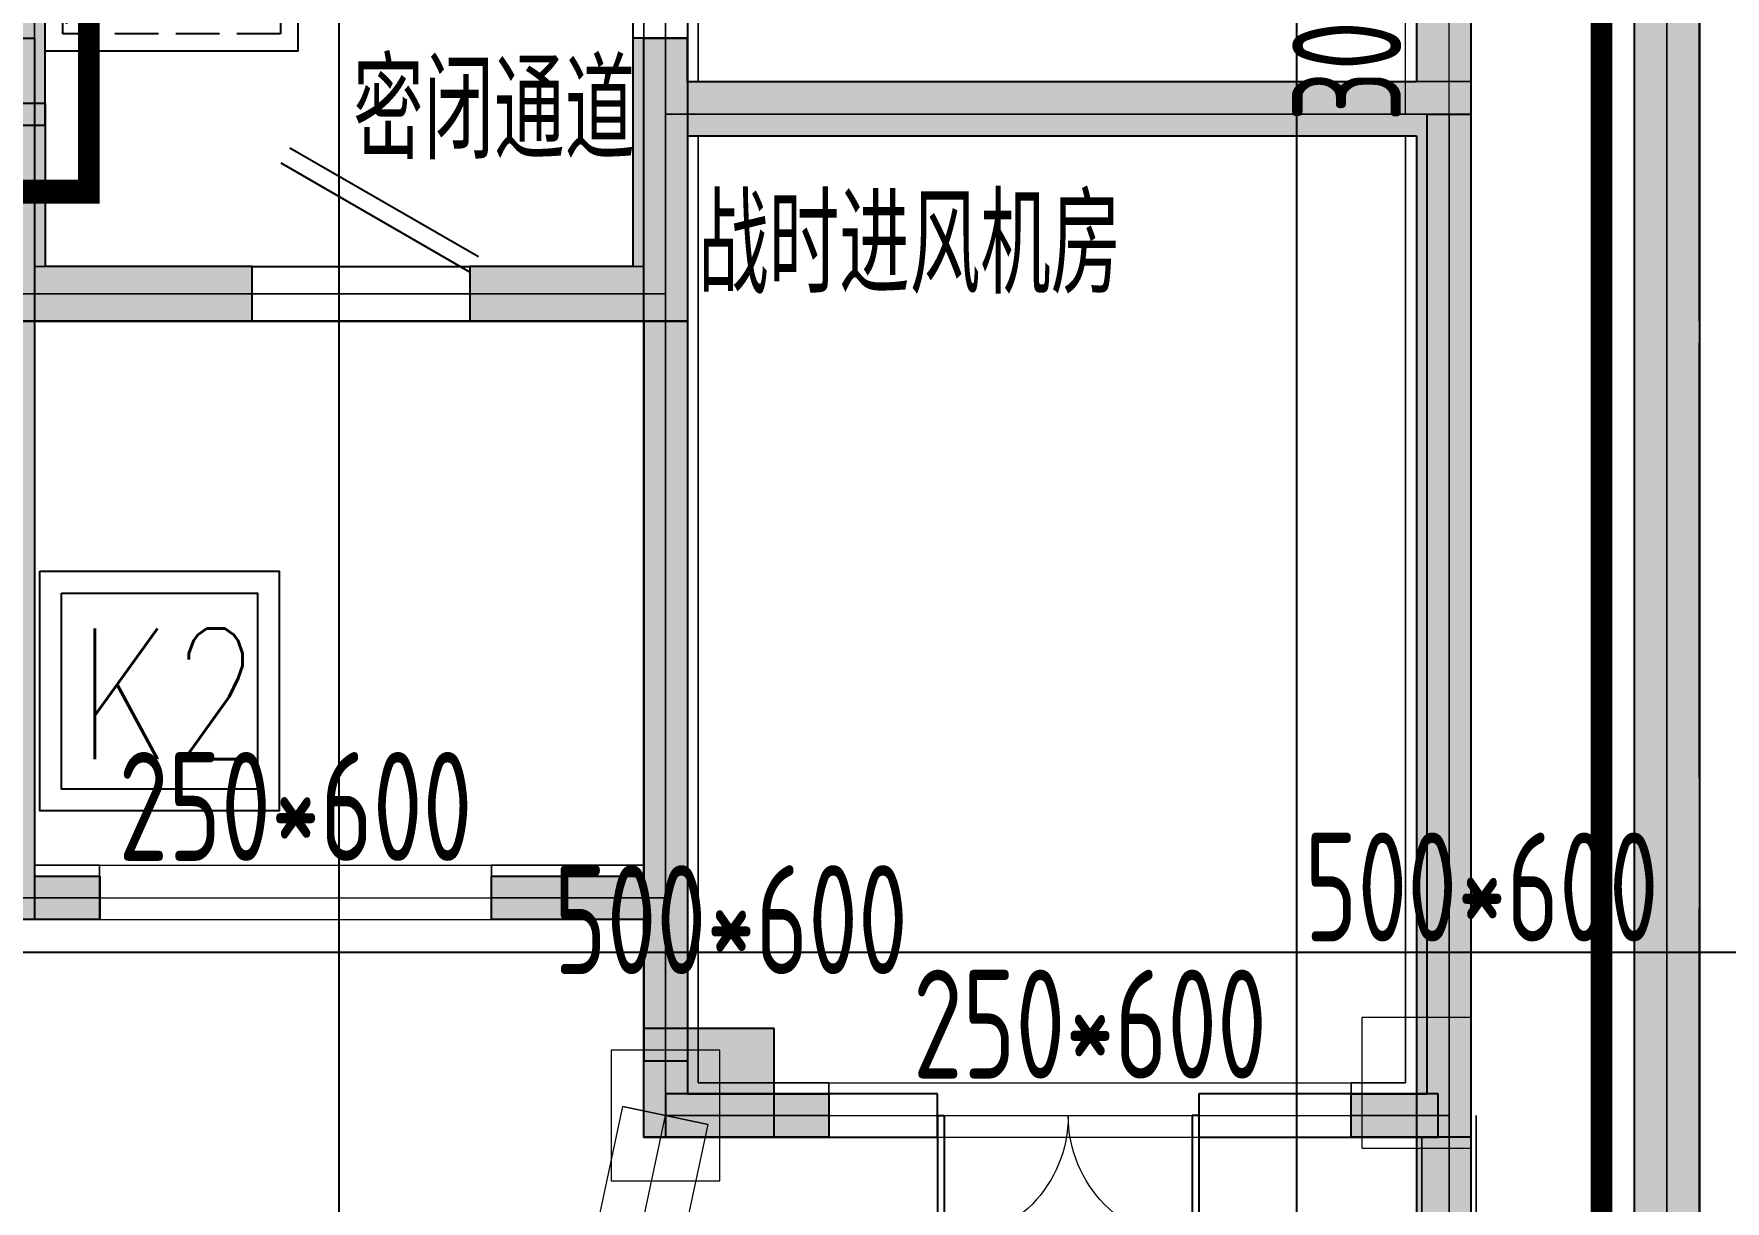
# Model space of a CAD drawing. Extents: x 369444 to 684549, y -549309 to 575337.
# Drawn here: x 597872 to 605643, y 449063 to 454426 of the extents above; entities that cross this region are included whole.
import ezdxf

# ---------------------------------------------------------------- set-up
doc = ezdxf.new("R2010")
doc.units = 0
doc.header["$LTSCALE"] = 1000
doc.header["$MEASUREMENT"] = 0
doc.linetypes.add('DASH', pattern=[0.35, 0.25, -0.1])
for name, color, linetype, lineweight, true_color in [('-1-0-1', 7, 'Continuous', 0, 0xc0c0c0), ('-1-1-2', 7, 'Continuous', 0, 0xc0c0c0), ('-2-0-1', 1, 'Continuous', 0, 0xff0000), ('-2-1-2', 9, 'Continuous', 0, 0x808080), ('1-6-1', 7, 'Continuous', 0, 0x55ff55), ('1-6-2', 7, 'Continuous', 0, 0x55ff55), ('11-6-1', 2, 'Continuous', 0, 0xffff00), ('11-6-2', 2, 'Continuous', 0, 0xffff00), ('11-6-5', 2, 'Continuous', 0, 0xffff00), ('12-6-1', 4, 'Continuous', 0, 0x00ffff), ('12-6-2', 4, 'Continuous', 0, 0x00ffff), ('12-6-5', 4, 'Continuous', 0, 0x00ffff)]:
    doc.layers.add(name, color=color, linetype=linetype, lineweight=lineweight, true_color=true_color)
for name, color, linetype in [('A-WALL-HATCH', 8, 'Continuous'), ('AIRD-PLUM', 122, 'Continuous'), ('COLUMN', 9, 'Continuous'), ('DOTE', 1, 'Continuous'), ('HS-A-轮廓线-地下室', 3, 'DASH'), ('PUB_HATCH', 8, 'Continuous'), ('SURFACE', 6, 'Continuous'), ('WALL', 9, 'Continuous'), ('WINDOW', 4, 'Continuous'), ('二期轮廓线', 8, 'DASH'), ('填充', 8, 'Continuous'), ('文字', 2, 'Continuous'), ('砼墙', 151, 'Continuous'), ('车库集水坑', 60, 'Continuous'), ('防火分区线', 7, 'Continuous')]:
    doc.layers.add(name, color=color, linetype=linetype)
doc.styles.add('_HZTXT', font='txt.shx', dxfattribs={"width": 0.8, "bigfont": 'HZTXT.shx'})
doc.styles.add('_TCH_DIM', font='SIMPLEX', dxfattribs={"bigfont": 'GBCBIG'})
doc.styles.add('yjkcad', font='yjkeng.shx', dxfattribs={"width": 0.7, "height": 250, "bigfont": 'yjkchn.shx'})
doc.styles.add('说明', font='TSSDENG', dxfattribs={"width": 0.7, "bigfont": 'HZTXT'})

# ---------------------------------------------------------------- blocks, each defined once
blk = doc.blocks.new('$DorLib2D$00000179')
at = {"color": 0}
for p, q in [((-0.54, 0.1693), (0.326, 0.6693)), ((-0.5, 0.1), (0.366, 0.6))]:
    blk.add_line(p, q, dxfattribs=at)
blk = doc.blocks.new('$DorLib2D$00000002')
for p, q in [((-0.5, 0), (-0.5, 0.4875)), ((-0.475, 0.4875), (-0.5, 0.4875)), ((-0.475, 0), (-0.475, 0.4875)), ((0.475, 0), (0.475, 0.4875)), ((0.475, 0.4875), (0.5, 0.4875)), ((0.5, 0), (0.5, 0.4875)), ((-0.5, 0), (-0.475, 0)), ((0.5, 0), (0.475, 0))]:
    blk.add_line(p, q)
at = {"lineweight": 13}
for centre, start, end in [((-0.4875, 0), 0, 88.53072), ((0.4875, 0), 91.46928, 180)]:
    blk.add_arc(centre, 0.4875, start, end, dxfattribs=at)
blk = doc.blocks.new('JSK1000')
at = {"layer": 'AIRD-PLUM'}
h = blk.add_hatch(dxfattribs=at)
h.set_pattern_fill('DOTS', color=8, scale=80, style=0)
h.set_pattern_definition([(0, (-20, -20), (63.5, 127), [0, -127])])
h.paths.add_polyline_path([(80, 1080), (80, 80), (321, 803.3), (1080, 1080)])
at = {"layer": 'AIRD-PLUM', "ltscale": 0.25}
blk.add_lwpolyline([(0, 0), (1160, 0), (1160, 1160), (0, 1160)], close=True, dxfattribs=at)
at = {"layer": 'AIRD-PLUM', "color": 8, "linetype": 'DASH', "ltscale": 0.8}
blk.add_lwpolyline([(80, 80), (1080, 80), (1080, 1080), (80, 1080)], close=True, dxfattribs=at)
blk.add_lwpolyline([(80, 80), (321, 803.3), (1080, 1080)], dxfattribs=at)
blk = doc.blocks.new('A$C69B9310D')
at = {"layer": 'AIRD-PLUM', "xscale": -1, "rotation": 90}
blk.add_blockref('JSK1000', (1160, 1160), dxfattribs=at)
at = {"layer": '文字', "style": '说明', "width": 0.7}
blk.add_text('坑1', height=495, dxfattribs=at).set_placement((302.3, 349.9))

msp = doc.modelspace()

# ---------------------------------------------------------------- hatches: boundary and pattern name
at = {"layer": 'A-WALL-HATCH'}
msp.add_hatch(color=256, dxfattribs=at).paths.add_polyline_path([(600673.3, 449357), (601273.3, 449357), (601273.3, 449857), (600673.3, 449857)])
at = {"layer": 'PUB_HATCH'}
for points in [[(605524.6, 460257), (605224.6, 459957), (605224.6, 446457), (605524.6, 445957)], [(604474.6, 458957), (604224.6, 458707), (604224.6, 454207), (604274.6, 454077), (604474.6, 454057)], [(597924.6, 454007), (597924.6, 454507), (597624.6, 454507), (597624.6, 454257)], [(600874.6, 454207), (600874.6, 454407.1), (600624.6, 454407.1), (600624.6, 454057), (600824.6, 454077)], [(594024.6, 454257), (593774.6, 454007), (597924.6, 454007), (597624.6, 454257)], [(600824.6, 454077), (600874.6, 453957), (604224.6, 453957), (604274.6, 454077), (604224.6, 454207), (600874.6, 454207)], [(597674.6, 454107), (597674.6, 453107), (597924.6, 453357), (597924.6, 454107)], [(600824.6, 454077), (600624.6, 454057), (600624.6, 453357), (600874.6, 453107), (600874.6, 453957)], [(604274.6, 454077), (604224.6, 453957), (604224.6, 448007), (604474.6, 447757), (604474.6, 454057)], [(597674.6, 453107), (598874.6, 453107), (598874.6, 453357), (597924.6, 453357)], [(600624.6, 453357), (599874.6, 453357), (599874.6, 453107), (600874.6, 453107)]]:
    msp.add_hatch(color=256, dxfattribs=at).paths.add_polyline_path(points)
at = {"layer": 'SURFACE'}
h = msp.add_hatch(color=8, dxfattribs=at)
h.dxf.hatch_style = 1
h.paths.add_polyline_path([(597674.5, 450557), (597674.5, 454407), (597874.5, 454407), (597874.5, 450557), (598174.5, 450557), (598174.5, 450357), (597874.5, 450357), (597474.5, 450357), (597474.5, 450557)])
h = msp.add_hatch(color=8, dxfattribs=at)
h.dxf.hatch_style = 1
h.paths.add_polyline_path([(600674.5, 450557), (600674.5, 454407), (600874.5, 454407), (600874.5, 450557), (600874.5, 449557), (601524.5, 449557), (601524.5, 449357), (600674.5, 449357), (600674.5, 450357), (599974.5, 450357), (599974.5, 450557)])
h = msp.add_hatch(color=8, dxfattribs=at)
h.dxf.hatch_style = 1
h.paths.add_polyline_path([(604274.5, 449557), (604274.5, 454057), (604474.5, 454057), (604474.5, 449357), (603924.5, 449357), (603924.5, 449557)])

# ---------------------------------------------------------------- linework, layer by layer
at = {"layer": '-1-0-1', "color": 0}
for p in [(600774.3, 454056.9, -3600), (604374.3, 454056.9, -3600), (604374.3, 453406.9, -3600), (600774.3, 453232.2, -3600), (598174.3, 450456.9, -3600), (599974.3, 450456.9, -3600), (600774.3, 450456.9, -3600), (600774.3, 449456.9, -3600), (601524.3, 449456.9, -3600), (603924.3, 449456.9, -3600), (604374.3, 449456.9, -3600)]:
    msp.add_point(p, dxfattribs=at)
at = {"layer": '-1-1-2', "color": 0}
for p, q in [((600774.3, 454056.9, -3600), (600774.3, 454056.9)), ((604374.3, 454056.9, -3600), (604374.3, 454056.9)), ((604374.3, 453406.9, -3600), (604374.3, 453406.9)), ((600774.3, 453232.2, -3600), (600774.3, 453232.2)), ((598174.3, 450456.9, -3600), (598174.3, 450456.9)), ((599974.3, 450456.9, -3600), (599974.3, 450456.9)), ((600774.3, 450456.9, -3600), (600774.3, 450456.9)), ((600774.3, 449456.9, -3600), (600774.3, 449456.9)), ((601524.3, 449456.9, -3600), (601524.3, 449456.9)), ((603924.3, 449456.9, -3600), (603924.3, 449456.9)), ((604374.3, 449456.9, -3600), (604374.3, 449456.9))]:
    msp.add_line(p, q, dxfattribs=at)
at = {"layer": '-2-0-1', "color": 0}
for p, q in [((605374.3, 446207.2, -3600), (605374.3, 460107.2, -3600)), ((600774.3, 454056.9, -3600), (600774.3, 455606.9, -3600)), ((604374.3, 454056.9, -3600), (604374.3, 455606.9, -3600)), ((600774.3, 454056.9, -3600), (604374.3, 454056.9, -3600)), ((600774.3, 453232.2, -3600), (600774.3, 454056.9, -3600)), ((604374.3, 453406.9, -3600), (604374.3, 454056.9, -3600)), ((604374.3, 449456.9, -3600), (604374.3, 453406.9, -3600)), ((597774.3, 453232.2, -3600), (600774.3, 453232.2, -3600)), ((600774.3, 450456.9, -3600), (600774.3, 453232.2, -3600)), ((597774.3, 450456.9, -3600), (598174.3, 450456.9, -3600)), ((598174.3, 450456.9, -3600), (599974.3, 450456.9, -3600)), ((599974.3, 450456.9, -3600), (600774.3, 450456.9, -3600)), ((600774.3, 449456.9, -3600), (600774.3, 450456.9, -3600)), ((600081.4, 446207.2, -3600), (600774.3, 449456.9, -3600)), ((600774.3, 449456.9, -3600), (601524.3, 449456.9, -3600)), ((601524.3, 449456.9, -3600), (603924.3, 449456.9, -3600)), ((603924.3, 449456.9, -3600), (604374.3, 449456.9, -3600)), ((604374.3, 447882.2, -3600), (604374.3, 449456.9, -3600))]:
    msp.add_line(p, q, dxfattribs=at)
at = {"layer": '-2-1-2', "color": 0}
for p, q in [((605374.3, 446207.2), (605374.3, 460107.2)), ((600774.3, 454056.9), (600774.3, 455606.9)), ((604374.3, 454056.9), (604374.3, 455606.9)), ((600774.3, 454056.9), (604374.3, 454056.9)), ((600774.3, 453232.2), (600774.3, 454056.9)), ((604374.3, 453406.9), (604374.3, 454056.9)), ((604374.3, 449456.9), (604374.3, 453406.9)), ((597774.3, 453232.2), (600774.3, 453232.2)), ((600774.3, 450456.9), (600774.3, 453232.2)), ((597774.3, 450456.9), (598174.3, 450456.9)), ((598174.3, 450456.9), (599974.3, 450456.9)), ((599974.3, 450456.9), (600774.3, 450456.9)), ((600774.3, 449456.9), (600774.3, 450456.9)), ((600081.4, 446207.2), (600774.3, 449456.9)), ((600774.3, 449456.9), (601524.3, 449456.9)), ((601524.3, 449456.9), (603924.3, 449456.9)), ((603924.3, 449456.9), (604374.3, 449456.9)), ((604374.3, 447882.2), (604374.3, 449456.9))]:
    msp.add_line(p, q, dxfattribs=at)
at = {"layer": '1-6-1', "color": 0}
for p, q in [((605524.3, 460257.2), (605524.3, 446207.2)), ((605524.3, 446207.2, -3600), (605524.3, 460257.2, -3600)), ((605224.3, 459957.2, -3600), (605224.3, 446457.2, -3600)), ((605224.3, 446457.2), (605224.3, 459957.2)), ((600924.3, 455756.9), (600924.3, 454206.9)), ((600924.3, 454206.9, -3600), (600924.3, 455756.9, -3600)), ((597874.3, 455506.9), (597874.3, 454132.2)), ((597874.3, 454132.2, -3600), (597874.3, 455506.9, -3600)), ((600674.3, 455506.9, -3600), (600674.3, 454056.9, -3600)), ((600674.3, 454056.9), (600674.3, 455506.9)), ((600924.3, 454206.9, -3600), (600924.3, 454206.9)), ((604474.3, 454206.9, -3600), (600924.3, 454206.9, -3600)), ((600924.3, 454206.9), (604474.3, 454206.9)), ((600924.3, 454206.9), (600924.3, 454206.9, -3600)), ((604474.3, 454206.9), (604474.3, 454206.9, -3600)), ((604474.3, 454206.9), (604474.3, 453406.9)), ((604474.3, 454206.9, -3600), (604474.3, 454206.9)), ((604474.3, 453406.9, -3600), (604474.3, 454206.9, -3600)), ((597874.3, 454132.2), (597874.3, 454132.2, -3600)), ((597874.3, 454132.2), (597874.3, 453357.2)), ((597874.3, 454132.2, -3600), (597874.3, 454132.2)), ((597874.3, 453357.2, -3600), (597874.3, 454132.2, -3600)), ((600674.3, 454056.9, -3600), (600674.3, 454056.9)), ((600674.3, 454056.9, -3600), (600674.3, 453357.2, -3600)), ((600674.3, 454056.9), (600674.3, 454056.9, -3600)), ((600674.3, 453357.2), (600674.3, 454056.9)), ((600924.3, 453956.9), (600924.3, 453956.9, -3600)), ((604174.3, 453956.9), (600924.3, 453956.9)), ((600924.3, 453956.9, -3600), (604174.3, 453956.9, -3600)), ((600924.3, 453956.9), (600924.3, 453232.2)), ((600924.3, 453956.9, -3600), (600924.3, 453956.9)), ((600924.3, 453232.2, -3600), (600924.3, 453956.9, -3600)), ((604174.3, 453956.9, -3600), (604174.3, 453956.9)), ((604174.3, 453956.9, -3600), (604174.3, 453406.9, -3600)), ((604174.3, 453956.9), (604174.3, 453956.9, -3600)), ((604174.3, 453406.9), (604174.3, 453956.9)), ((604174.3, 453406.9, -3600), (604174.3, 453406.9)), ((604174.3, 453406.9, -3600), (604174.3, 449606.9, -3600)), ((604174.3, 453406.9), (604174.3, 453406.9, -3600)), ((604174.3, 449606.9), (604174.3, 453406.9)), ((604474.3, 453406.9), (604474.3, 453406.9, -3600)), ((604474.3, 453406.9), (604474.3, 449456.9)), ((604474.3, 453406.9, -3600), (604474.3, 453406.9)), ((604474.3, 449456.9, -3600), (604474.3, 453406.9, -3600)), ((597874.3, 453357.2, -3600), (597874.3, 453357.2)), ((600674.3, 453357.2, -3600), (597874.3, 453357.2, -3600)), ((597874.3, 453357.2), (600674.3, 453357.2)), ((597874.3, 453357.2), (597874.3, 453357.2, -3600)), ((600674.3, 453357.2), (600674.3, 453357.2, -3600)), ((600674.3, 453357.2, -3600), (600674.3, 453357.2)), ((600924.3, 453232.2), (600924.3, 453232.2, -3600)), ((600924.3, 453232.2, -5100), (600924.3, 450456.9, -5100)), ((600924.3, 453232.2, -8700), (600924.3, 453232.2, -5100)), ((600924.3, 450456.9, -8700), (600924.3, 453232.2, -8700)), ((597874.3, 453107.2), (597874.3, 453107.2, -3600)), ((600674.3, 453107.2), (597874.3, 453107.2)), ((597874.3, 453107.2, -3600), (600674.3, 453107.2, -3600)), ((597874.3, 453107.2), (597874.3, 450606.9)), ((597874.3, 453107.2, -3600), (597874.3, 453107.2)), ((597874.3, 450606.9, -3600), (597874.3, 453107.2, -3600)), ((600674.3, 453107.2, -3600), (600674.3, 453107.2)), ((600674.3, 453107.2, -8700), (600674.3, 450606.9, -8700)), ((600674.3, 453107.2, -5100), (600674.3, 453107.2, -8700)), ((600674.3, 450606.9, -5100), (600674.3, 453107.2, -5100)), ((597874.3, 450606.9), (597874.3, 450606.9, -3600)), ((597874.3, 450606.9, -3600), (597874.3, 450606.9)), ((598174.3, 450606.9, -3600), (597874.3, 450606.9, -3600)), ((597874.3, 450606.9), (598174.3, 450606.9)), ((598174.3, 450606.9), (598174.3, 450606.9, -3600)), ((598174.3, 450606.9, -3600), (598174.3, 450606.9)), ((598174.3, 450356.9, -3600), (598174.3, 450606.9, -3600)), ((598174.3, 450606.9), (598174.3, 450356.9)), ((599974.3, 450606.9, -3600), (599974.3, 450606.9)), ((600674.3, 450606.9, -3600), (599974.3, 450606.9, -3600)), ((599974.3, 450606.9), (600674.3, 450606.9)), ((599974.3, 450606.9, -3600), (599974.3, 450356.9, -3600)), ((599974.3, 450606.9), (599974.3, 450606.9, -3600)), ((599974.3, 450356.9), (599974.3, 450606.9)), ((600674.3, 450606.9, -8700), (600674.3, 450606.9, -5100)), ((600674.3, 450606.9), (600674.3, 450606.9, -3600)), ((600924.3, 450456.9, -5100), (600924.3, 450456.9, -8700)), ((600924.3, 450456.9), (600924.3, 449606.9)), ((600924.3, 450456.9, -3600), (600924.3, 450456.9)), ((600924.3, 449606.9, -3600), (600924.3, 450456.9, -3600)), ((598174.3, 450356.9), (597774.3, 450356.9)), ((597774.3, 450356.9, -3600), (598174.3, 450356.9, -3600)), ((598174.3, 450356.9, -3600), (598174.3, 450356.9)), ((598174.3, 450356.9), (598174.3, 450356.9, -3600)), ((599974.3, 450356.9), (599974.3, 450356.9, -3600)), ((600674.3, 450356.9), (599974.3, 450356.9)), ((599974.3, 450356.9, -3600), (600674.3, 450356.9, -3600)), ((599974.3, 450356.9, -3600), (599974.3, 450356.9)), ((600674.3, 450356.9, -3600), (600674.3, 449356.9, -3600)), ((600674.3, 450356.9), (600674.3, 450356.9, -3600)), ((600674.3, 449356.9), (600674.3, 450356.9)), ((600674.3, 450356.9, -3600), (600674.3, 450356.9)), ((600924.3, 449606.9), (600924.3, 449606.9, -3600)), ((600924.3, 449606.9, -3600), (600924.3, 449606.9)), ((601524.3, 449606.9, -3600), (600924.3, 449606.9, -3600)), ((600924.3, 449606.9), (601524.3, 449606.9)), ((601524.3, 449606.9), (601524.3, 449606.9, -3600)), ((601524.3, 449606.9, -3600), (601524.3, 449606.9)), ((601524.3, 449356.9, -3600), (601524.3, 449606.9, -3600)), ((601524.3, 449606.9), (601524.3, 449356.9)), ((603924.3, 449606.9, -3600), (603924.3, 449606.9)), ((604174.3, 449606.9, -3600), (603924.3, 449606.9, -3600)), ((603924.3, 449606.9), (604174.3, 449606.9)), ((603924.3, 449606.9, -3600), (603924.3, 449356.9, -3600)), ((603924.3, 449606.9), (603924.3, 449606.9, -3600)), ((603924.3, 449356.9), (603924.3, 449606.9)), ((604174.3, 449606.9, -3600), (604174.3, 449606.9)), ((604174.3, 449606.9), (604174.3, 449606.9, -3600)), ((604474.3, 449456.9), (604474.3, 449456.9, -3600)), ((604499.3, 449456.9), (604499.3, 447757.2)), ((604499.3, 449456.9, -3600), (604499.3, 449456.9)), ((604499.3, 447757.2, -3600), (604499.3, 449456.9, -3600)), ((600674.3, 449356.9, -3600), (600674.3, 449356.9)), ((600674.3, 449356.9), (600674.3, 449356.9, -3600)), ((601524.3, 449356.9), (600674.3, 449356.9)), ((600674.3, 449356.9, -3600), (601524.3, 449356.9, -3600)), ((601524.3, 449356.9, -3600), (601524.3, 449356.9)), ((601524.3, 449356.9), (601524.3, 449356.9, -3600)), ((603924.3, 449356.9), (603924.3, 449356.9, -3600)), ((604249.3, 449356.9), (603924.3, 449356.9)), ((603924.3, 449356.9, -3600), (604249.3, 449356.9, -3600)), ((603924.3, 449356.9, -3600), (603924.3, 449356.9)), ((604249.3, 449356.9, -3600), (604249.3, 448007.2, -3600)), ((604249.3, 449356.9), (604249.3, 449356.9, -3600)), ((604249.3, 448007.2), (604249.3, 449356.9)), ((604249.3, 449356.9, -3600), (604249.3, 449356.9))]:
    msp.add_line(p, q, dxfattribs=at)
at = {"layer": '1-6-2', "color": 0}
for p, q in [((605374.3, 460107.2), (605374.3, 446207.2)), ((605374.3, 446207.2, -3600), (605374.3, 460107.2, -3600)), ((600774.3, 455606.9), (600774.3, 454056.9)), ((600774.3, 454056.9, -3600), (600774.3, 455606.9, -3600)), ((600774.3, 454056.9), (600774.3, 454056.9, -3600)), ((604374.3, 454056.9), (600774.3, 454056.9)), ((600774.3, 454056.9, -3600), (604374.3, 454056.9, -3600)), ((600774.3, 454056.9), (600774.3, 454056.9, -3600)), ((600774.3, 454056.9), (600774.3, 453232.2)), ((600774.3, 454056.9, -3600), (600774.3, 454056.9)), ((600774.3, 453232.2, -3600), (600774.3, 454056.9, -3600)), ((604374.3, 454056.9, -3600), (604374.3, 454056.9)), ((604374.3, 454056.9), (604374.3, 453406.9)), ((604374.3, 454056.9, -3600), (604374.3, 454056.9)), ((604374.3, 453406.9, -3600), (604374.3, 454056.9, -3600)), ((604374.3, 453406.9), (604374.3, 453406.9, -3600)), ((604374.3, 453406.9), (604374.3, 449456.9)), ((604374.3, 453406.9, -3600), (604374.3, 453406.9)), ((604374.3, 449456.9, -3600), (604374.3, 453406.9, -3600)), ((600774.3, 453232.2), (597774.3, 453232.2)), ((597774.3, 453232.2, -3600), (600774.3, 453232.2, -3600)), ((600774.3, 453232.2, -3600), (600774.3, 453232.2)), ((600774.3, 453232.2), (600774.3, 453232.2, -3600)), ((600774.3, 453232.2, -5100), (600774.3, 450456.9, -5100)), ((600774.3, 453232.2, -8700), (600774.3, 453232.2, -5100)), ((600774.3, 450456.9, -8700), (600774.3, 453232.2, -8700)), ((598174.3, 450456.9), (597774.3, 450456.9)), ((597774.3, 450456.9, -3600), (598174.3, 450456.9, -3600)), ((598174.3, 450456.9, -3600), (598174.3, 450456.9)), ((599974.3, 450456.9), (599974.3, 450456.9, -3600)), ((600774.3, 450456.9), (599974.3, 450456.9)), ((599974.3, 450456.9, -3600), (600774.3, 450456.9, -3600)), ((600774.3, 450456.9, -5100), (600774.3, 450456.9, -8700)), ((600774.3, 450456.9), (600774.3, 449456.9)), ((600774.3, 450456.9, -3600), (600774.3, 450456.9)), ((600774.3, 449456.9, -3600), (600774.3, 450456.9, -3600)), ((600774.3, 450456.9, -3600), (600774.3, 450456.9)), ((600774.3, 449456.9), (600774.3, 449456.9, -3600)), ((600774.3, 449456.9), (600774.3, 449456.9, -3600)), ((601524.3, 449456.9), (600774.3, 449456.9)), ((600774.3, 449456.9, -3600), (601524.3, 449456.9, -3600)), ((601524.3, 449456.9, -3600), (601524.3, 449456.9)), ((603924.3, 449456.9), (603924.3, 449456.9, -3600)), ((604374.3, 449456.9), (603924.3, 449456.9)), ((603924.3, 449456.9, -3600), (604374.3, 449456.9, -3600)), ((604374.3, 449456.9), (604374.3, 447882.2)), ((604374.3, 449456.9, -3600), (604374.3, 449456.9)), ((604374.3, 447882.2, -3600), (604374.3, 449456.9, -3600)), ((604374.3, 449456.9), (604374.3, 449456.9, -3600)), ((604374.3, 449456.9, -3600), (604374.3, 449456.9))]:
    msp.add_line(p, q, dxfattribs=at)
at = {"layer": '11-6-1', "color": 0}
for p, q in [((603974.3, 449906.9), (603974.3, 449306.9)), ((604474.3, 449906.9), (603974.3, 449906.9)), ((603974.3, 449906.9, -3600), (603974.3, 449306.9, -3600)), ((604474.3, 449906.9, -3600), (603974.3, 449906.9, -3600)), ((603974.3, 449906.9, -3600), (603974.3, 449906.9)), ((604474.3, 449306.9), (604474.3, 449906.9)), ((604474.3, 449306.9, -3600), (604474.3, 449906.9, -3600)), ((604474.3, 449906.9, -3600), (604474.3, 449906.9)), ((600524.3, 449756.9), (600524.3, 449156.9)), ((601024.3, 449756.9), (600524.3, 449756.9)), ((600524.3, 449756.9, -3600), (600524.3, 449156.9, -3600)), ((601024.3, 449756.9, -3600), (600524.3, 449756.9, -3600)), ((600524.3, 449756.9, -3600), (600524.3, 449756.9)), ((601024.3, 449156.9), (601024.3, 449756.9)), ((601024.3, 449156.9, -3600), (601024.3, 449756.9, -3600)), ((601024.3, 449756.9, -3600), (601024.3, 449756.9)), ((603974.3, 449306.9), (604474.3, 449306.9)), ((603974.3, 449306.9, -3600), (604474.3, 449306.9, -3600)), ((603974.3, 449306.9, -3600), (603974.3, 449306.9)), ((604474.3, 449306.9, -3600), (604474.3, 449306.9)), ((600524.3, 449156.9), (601024.3, 449156.9)), ((600524.3, 449156.9, -3600), (601024.3, 449156.9, -3600)), ((600524.3, 449156.9, -3600), (600524.3, 449156.9)), ((601024.3, 449156.9, -3600), (601024.3, 449156.9))]:
    msp.add_line(p, q, dxfattribs=at)
at = {"layer": '11-6-2', "color": 0}
for p, q in [((600774.3, 449456.9, -3600), (600774.3, 449456.9)), ((604374.3, 449456.9, -3600), (604374.3, 449456.9))]:
    msp.add_line(p, q, dxfattribs=at)
at = {"layer": '12-6-1', "color": 0}
for p, q in [((604174.3, 454056.9), (604174.3, 455606.9)), ((604174.3, 454056.9, -600), (604174.3, 455606.9, -600)), ((604474.3, 454056.9), (604474.3, 455606.9)), ((604474.3, 454056.9, -600), (604474.3, 455606.9, -600)), ((604174.3, 454056.9), (604474.3, 454056.9)), ((604174.3, 454056.9, -600), (604174.3, 454056.9)), ((604474.3, 454056.9, -600), (604174.3, 454056.9, -600)), ((604474.3, 454056.9), (604474.3, 454056.9, -600)), ((598174.3, 450606.9), (598174.3, 450356.9)), ((598174.3, 450606.9, -600), (598174.3, 450606.9)), ((598174.3, 450356.9, -600), (598174.3, 450606.9, -600)), ((598174.3, 450606.9), (599974.3, 450606.9)), ((598174.3, 450606.9, -600), (599974.3, 450606.9, -600)), ((599974.3, 450606.9), (599974.3, 450356.9)), ((599974.3, 450606.9, -600), (599974.3, 450606.9)), ((599974.3, 450356.9, -600), (599974.3, 450606.9, -600)), ((598174.3, 450356.9), (598174.3, 450356.9, -600)), ((598174.3, 450356.9), (599974.3, 450356.9)), ((598174.3, 450356.9, -600), (599974.3, 450356.9, -600)), ((599974.3, 450356.9), (599974.3, 450356.9, -600)), ((601524.3, 449606.9), (601524.3, 449356.9)), ((601524.3, 449606.9, -600), (601524.3, 449606.9)), ((601524.3, 449356.9, -600), (601524.3, 449606.9, -600)), ((601524.3, 449606.9), (603924.3, 449606.9)), ((601524.3, 449606.9, -600), (603924.3, 449606.9, -600)), ((603924.3, 449606.9), (603924.3, 449356.9)), ((603924.3, 449606.9, -600), (603924.3, 449606.9)), ((603924.3, 449356.9, -600), (603924.3, 449606.9, -600)), ((599885.7, 446248.9), (600578.7, 449498.7)), ((599885.7, 446248.9, -800), (600578.7, 449498.7, -800)), ((600578.7, 449498.7), (600969.9, 449415.2)), ((600578.7, 449498.7, -800), (600578.7, 449498.7)), ((600969.9, 449415.2, -800), (600578.7, 449498.7, -800)), ((600277, 446165.5), (600969.9, 449415.2)), ((600277, 446165.5, -800), (600969.9, 449415.2, -800)), ((600969.9, 449415.2), (600969.9, 449415.2, -800)), ((601524.3, 449356.9), (601524.3, 449356.9, -600)), ((601524.3, 449356.9), (603924.3, 449356.9)), ((601524.3, 449356.9, -600), (603924.3, 449356.9, -600)), ((603924.3, 449356.9), (603924.3, 449356.9, -600))]:
    msp.add_line(p, q, dxfattribs=at)
at = {"layer": '12-6-2', "color": 0}
for p, q in [((604374.3, 454056.9), (604374.3, 455606.9)), ((598174.3, 450456.9), (599974.3, 450456.9)), ((600081.4, 446207.2), (600774.3, 449456.9)), ((601524.3, 449456.9), (603924.3, 449456.9))]:
    msp.add_line(p, q, dxfattribs=at)
at = {"layer": 'COLUMN', "color": 8}
for p, q in [((601273.3, 449857), (600673.3, 449857)), ((600673.3, 449857), (600673.3, 449357)), ((601273.3, 449357), (601273.3, 449857)), ((600673.3, 449357), (601273.3, 449357))]:
    msp.add_line(p, q, dxfattribs=at)
at = {"layer": 'DOTE', "color": 8}
for p, q in [((599274.5, 59364.2), (599274.5, 476704.8)), ((603674.5, 261807), (603674.5, 476704.8))]:
    msp.add_line(p, q, dxfattribs=at)
at = {"layer": 'DOTE', "color": 8, "lineweight": -2}
msp.add_line((377844.4, 450207), (624570.9, 450207), dxfattribs=at)
at = {"layer": 'HS-A-轮廓线-地下室', "lineweight": -2, "ltscale": 8}
msp.add_lwpolyline([(596724.5, 340907), (596724.5, 380057), (606974.5, 380057), (606974.5, 381057), (613674.5, 381057), (613674.5, 390857), (614474.5, 390857), (614474.5, 394357), (609274.5, 394357), (609274.5, 393907), (603924.5, 393907), (603924.5, 398907), (599724.4, 398907), (599724.4, 433307), (599574.5, 433307), (599574.5, 442606.9), (605524.5, 442606.9), (605524.5, 442606.9), (605524.5, 460257), (603774.5, 460256.9), (603774.5, 460257)], dxfattribs=at)
at = {"layer": 'WALL'}
for p, q in [((605524.6, 460257), (605524.6, 445957)), ((605224.6, 459957), (605224.6, 446457)), ((604474.6, 458957), (604474.6, 454057)), ((604224.6, 458707), (604224.6, 454207)), ((597924.6, 454007), (597924.6, 454507)), ((600874.6, 454407.1), (600624.6, 454407.1)), ((600624.6, 454407.1), (600624.6, 454057)), ((600874.6, 454207), (600874.6, 454407.1)), ((600874.6, 454207), (604224.6, 454207)), ((597924.6, 454107), (597674.6, 454107)), ((597924.6, 454107), (597924.6, 453357)), ((593774.6, 454007), (597924.6, 454007)), ((600624.6, 454057), (600624.6, 453357)), ((604474.6, 454057), (604474.6, 447757)), ((600874.6, 453957), (604224.6, 453957)), ((600874.6, 453957), (600874.6, 453107)), ((604224.6, 453957), (604224.6, 448007)), ((598874.6, 453357), (597924.6, 453357)), ((598874.6, 453107), (598874.6, 453357)), ((600624.6, 453357), (599874.6, 453357)), ((599874.6, 453357), (599874.6, 453107)), ((597874.5, 453107), (597674.5, 453107)), ((597674.6, 453107), (598874.6, 453107)), ((597874.5, 453107), (597874.5, 450357)), ((599874.6, 453107), (600874.6, 453107)), ((600674.6, 453107), (600674.6, 449707)), ((600874.6, 453107), (600674.6, 453107)), ((600874.6, 453107), (600874.6, 449707)), ((597874.5, 450357), (597674.5, 450357)), ((600874.6, 449707), (600674.6, 449707)), ((602024.6, 449557), (600774.6, 449557)), ((600774.6, 449557), (600774.6, 449357)), ((602024.6, 449357), (602024.6, 449557)), ((604324.6, 449557), (603224.6, 449557)), ((603224.6, 449557), (603224.6, 449357)), ((604324.6, 449357), (604324.6, 449557)), ((600774.6, 449357), (602024.6, 449357)), ((603224.6, 449357), (604324.6, 449357))]:
    msp.add_line(p, q, dxfattribs=at)
at = {"layer": 'WINDOW', "color": 0}
for p, q in [((600624.6, 455307.1, 100.1), (600624.6, 454407.1, 100.1)), ((600874.6, 455307.1, 100.1), (600874.6, 454407.1, 100.1)), ((598874.6, 453357, 100), (599874.6, 453357, 100)), ((598874.6, 453107, 100), (599874.6, 453107, 100))]:
    msp.add_line(p, q, dxfattribs=at)
at = {"layer": '二期轮廓线', "ltscale": 6}
msp.add_lwpolyline([(599724.6, 398907), (599724.6, 433307), (599574.6, 433307), (599574.7, 442606.9), (605524.6, 442606.9), (605524.6, 442606.9), (605524.6, 460257), (603774.6, 460256.9), (603774.6, 460257), (603774.6, 473207), (592974.6, 473207), (592974.6, 470757), (537864.7, 470756.9)], dxfattribs=at)
at = {"layer": '砼墙', "color": 8, "ltscale": 1}
for points in [[(597674.5, 450557), (597674.5, 454407), (597874.5, 454407), (597874.5, 450557), (598174.5, 450557), (598174.5, 450357), (597874.5, 450357), (597474.5, 450357), (597474.5, 450557)], [(604274.5, 449557), (604274.5, 454057), (604474.5, 454057), (604474.5, 449357), (603924.5, 449357), (603924.5, 449557)]]:
    msp.add_lwpolyline(points, close=True, dxfattribs=at)
for points in [[(600674.5, 450557), (600674.5, 454407), (600874.5, 454407), (600874.5, 450557), (600874.5, 449557), (601524.5, 449557), (601524.5, 449357), (600674.5, 449357), (600674.5, 450357), (599974.5, 450357)], [(599974.5, 450357), (599974.5, 450557), (600674.5, 450557)]]:
    msp.add_lwpolyline(points, dxfattribs=at)
at = {"layer": '车库集水坑', "lineweight": -2}
for points in [[(597899.5, 451957), (598999.5, 451957), (598999.5, 450857), (597899.5, 450857)], [(597999.5, 451857), (598899.5, 451857), (598899.5, 450957), (597999.5, 450957)]]:
    msp.add_lwpolyline(points, close=True, dxfattribs=at)
at = {"layer": '防火分区线', "color": 3, "linetype": 'DASH', "ltscale": 8, "const_width": 100}
msp.add_lwpolyline([(537464.5, 471156.9), (592574.5, 471156.9), (592574.5, 473557), (604173.4, 473557), (604205.1, 461473), (600549.6, 461463.4), (600549.6, 458422.4), (598124.5, 458422.4), (598124.5, 453695.6), (593524.5, 453695.6), (593524.5, 455406.9), (590674.5, 455406.9), (590674.5, 454706.9), (577524.1, 454706.9)], dxfattribs=at)
at = {"layer": '防火分区线', "color": 6, "linetype": 'DASH', "ltscale": 8, "const_width": 100}
for points in [[(598124.5, 458430.3), (600549.6, 458420.8), (600549.6, 461463.4), (603374.5, 461470.8), (603374.5, 459856.9), (605074.5, 459856.9), (605074.5, 453650.3), (605074.5, 442956.9), (599174.5, 442956.9), (599174.5, 432907), (599324.4, 432907), (599324.4, 407057.7), (538424.4, 407043.8)], [(577524.5, 458007), (577524.5, 454706.9), (590674.5, 454706.9), (590674.5, 455406.9), (593524.5, 455406.9), (593524.5, 453706.9), (598124.5, 453706.9), (598124.5, 456454.8)]]:
    msp.add_lwpolyline(points, dxfattribs=at)

# ---------------------------------------------------------------- block references
at = {"layer": 'WINDOW', "color": 0, "xscale": -1000, "yscale": 1000, "zscale": -1000}
msp.add_blockref('$DorLib2D$00000179', (599374.6, 453232), dxfattribs=at)
at = {"layer": 'WINDOW', "xscale": -1200, "yscale": 1200, "zscale": -1200, "rotation": 180}
msp.add_blockref('$DorLib2D$00000002', (602624.6, 449457), dxfattribs=at)
at = {"layer": '填充'}
msp.add_blockref('A$C69B9310D', (597924.6, 454347, 0), dxfattribs=at)

# ---------------------------------------------------------------- texts
at = {"color": 2, "style": '_TCH_DIM'}
for s, p in [('密闭通道', (599338.6, 453849.8)), ('战时进风机房', (600924.3, 453232.2))]:
    msp.add_text(s, height=450, rotation=360, dxfattribs=at).set_placement(p)
at = {"layer": '11-6-5', "color": 0, "char_height": 500, "attachment_point": 8, "style": 'yjkcad'}
for insert in [(604524.3, 450256.9, -3600), (601074.3, 450106.9, -3600)]:
    msp.add_mtext('500*600', dxfattribs=dict(at, insert=insert))
at = {"layer": '12-6-5', "color": 0, "insert": (604154.3, 454831.9), "char_height": 500, "attachment_point": 8, "rotation": 90, "style": 'yjkcad'}
msp.add_mtext('300*600', dxfattribs=at)
at = {"layer": '12-6-5', "color": 0, "char_height": 500, "attachment_point": 8, "style": 'yjkcad'}
for insert in [(599074.3, 450626.9), (602724.3, 449626.9)]:
    msp.add_mtext('250*600', dxfattribs=dict(at, insert=insert))
at = {"layer": '车库集水坑', "lineweight": -2, "style": '_HZTXT', "width": 0.8}
msp.add_text('K2', height=600, dxfattribs=at).set_placement((598070.1, 451094.1))

doc.saveas('drawing.dxf')
